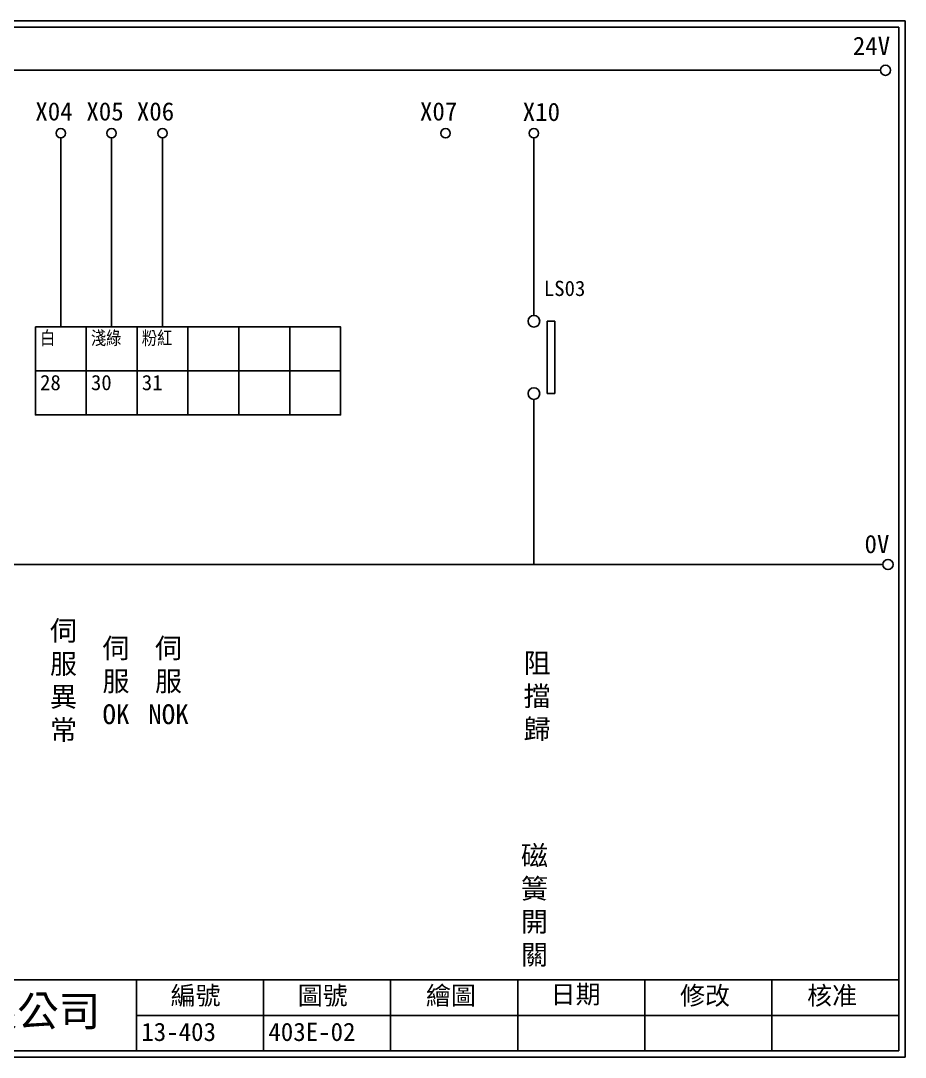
# Model space of a CAD drawing. Extents: x 325 to 612, y 3 to 207.
# Drawn here: x 438.3 to 612.3, y 3 to 207 of the extents above; entities that cross this region are included whole.
import ezdxf

# ---------------------------------------------------------------- set-up
doc = ezdxf.new("R2010")
doc.units = 0
doc.layers.get('0').update_dxf_attribs({"linetype": 'CONTINUOUS'})
doc.layers.add('圖框層', color=7, linetype='CONTINUOUS')
doc.layers.add('標尺寸層', color=3, linetype='CONTINUOUS')
doc.styles.add('CNS', font='romanc.shx', dxfattribs={"bigfont": 'chineset.shx'})
doc.styles.add('STSL', font='KAIU.TTF')

msp = doc.modelspace()

# ---------------------------------------------------------------- linework, layer by layer
for p, q in [((446.16, 146.73), (446.16, 183.91)), ((456.17, 146.73), (456.17, 183.91)), ((466.18, 146.73), (466.18, 183.91)), ((543.37, 147.83), (541.86, 147.83)), ((543.37, 133.6), (541.86, 133.6))]:
    msp.add_line(p, q)
for points in [[(441.16, 146.73), (451.17, 146.73), (451.17, 138.07), (441.16, 138.07)], [(451.17, 146.73), (461.18, 146.73), (461.18, 138.07), (451.17, 138.07)], [(461.18, 146.73), (471.19, 146.73), (471.19, 138.07), (461.18, 138.07)], [(471.19, 146.73), (481.2, 146.73), (481.2, 138.07), (471.19, 138.07)], [(481.2, 146.73), (491.21, 146.73), (491.21, 138.07), (481.2, 138.07)], [(491.21, 146.73), (501.22, 146.73), (501.22, 138.07), (491.21, 138.07)], [(441.16, 138.07), (451.17, 138.07), (451.17, 129.4), (441.16, 129.4)], [(451.17, 138.07), (461.18, 138.07), (461.18, 129.4), (451.17, 129.4)], [(461.18, 138.07), (471.19, 138.07), (471.19, 129.4), (461.18, 129.4)], [(471.19, 138.07), (481.2, 138.07), (481.2, 129.4), (471.19, 129.4)], [(481.2, 138.07), (491.21, 138.07), (491.21, 129.4), (481.2, 129.4)], [(491.21, 138.07), (501.22, 138.07), (501.22, 129.4), (491.21, 129.4)]]:
    msp.add_lwpolyline(points, close=True)
for centre in [(608.44, 197.22), (608.92, 99.96)]:
    msp.add_circle(centre, 1)
at = {"layer": '圖框層', "color": 7}
for p, q in [((612.32, 206.97), (325.32, 206.97)), ((612.32, 3), (612.32, 206.97)), ((611.07, 205.72), (326.57, 205.72)), ((611.07, 4.25), (611.07, 205.72)), ((326.57, 18.25), (611.07, 18.25)), ((461.07, 4.25), (461.07, 18.25)), ((486.07, 4.25), (486.07, 18.25)), ((511.07, 4.25), (511.07, 18.25)), ((536.07, 4.25), (536.07, 18.25)), ((561.07, 4.25), (561.07, 18.25)), ((586.07, 4.25), (586.07, 18.25)), ((461.07, 11.25), (611.07, 11.25)), ((326.57, 4.25), (611.07, 4.25)), ((325.32, 3), (612.32, 3))]:
    msp.add_line(p, q, dxfattribs=at)
at = {"layer": '標尺寸層', "color": 7}
for p, q in [((329.84, 197.22), (607.44, 197.22)), ((539.26, 183.91), (539.26, 148.99)), ((541.86, 133.6), (541.86, 147.83)), ((543.37, 133.6), (543.37, 147.83)), ((539.26, 132.46), (539.26, 99.96)), ((539.26, 132.45), (539.26, 99.96)), ((330.05, 99.96), (607.92, 99.96))]:
    msp.add_line(p, q, dxfattribs=at)
for centre, radius in [((446.16, 184.83), 0.92), ((456.17, 184.83), 0.92), ((466.18, 184.83), 0.92), ((521.88, 184.83), 0.92), ((539.26, 184.83), 0.92), ((539.26, 147.83), 1.15), ((539.26, 133.6), 1.15)]:
    msp.add_circle(centre, radius, dxfattribs=at)

# ---------------------------------------------------------------- texts
at = {"char_height": 3, "width": 8.2913, "attachment_point": 1}
for s, insert in [('{\\Fromanc,chineset|c136;白}', (442.09, 145.93)), ('{\\Fromanc,chineset|c136;淺綠}', (452.1, 145.93)), ('{\\Fromanc,chineset|c136;粉紅}', (462.11, 145.93)), ('28', (442.09, 137.27)), ('30', (452.1, 137.27)), ('31', (462.11, 137.27))]:
    msp.add_mtext(s, dxfattribs=dict(at, insert=insert))
at = {"layer": '圖框層', "color": 4, "style": 'STSL'}
for s, height, p in [('24V', 3.6, (602, 200.22)), ('X04', 3.6, (441.16, 187.33)), ('X05', 3.6, (451.2, 187.33)), ('X06', 3.6, (461.13, 187.33)), ('X07', 3.6, (516.83, 187.33)), ('X10', 3.6, (537.05, 187.24)), ('LS03', 3, (541.21, 152.8)), ('0V', 3.6, (604.3, 102.2)), ('編號', 3.6, (467.78, 13.34)), ('圖號', 3.6, (492.78, 13.34)), ('繪圖', 3.6, (518.01, 13.34)), ('日期', 3.6, (542.54, 13.59)), ('修改', 3.6, (568.01, 13.34)), ('核准', 3.6, (593.01, 13.34)), ('泓陞自動化科技有限公司', 6, (363.92, 9.08)), ('13-403', 3.6, (462.01, 6.2)), ('403E-02', 3.6, (487.01, 6.2))]:
    msp.add_text(s, height=height, dxfattribs=at).set_placement(p)
at = {"layer": '標尺寸層', "color": 7, "char_height": 3.9, "width": 4.9608, "attachment_point": 5, "style": 'CNS'}
for s, insert in [('{\\fDFKai-SB|b0|i0|c136|p65;伺服異常}', (446.7, 76.97)), ('{\\fDFKai-SB|b0|i0|c136|p65;伺服OK}', (457.03, 76.97)), ('{\\fDFKai-SB|b0|i0|c136|p65;伺服NOK}', (467.36, 76.97)), ('{\\fDFKai-SB|b0|i0|c136|p65;阻擋歸}', (539.88, 73.87)), ('{\\fDFKai-SB|b0|i0|c136|p65;磁簧開關}', (539.37, 32.72))]:
    msp.add_mtext(s, dxfattribs=dict(at, insert=insert))

doc.saveas('drawing.dxf')
